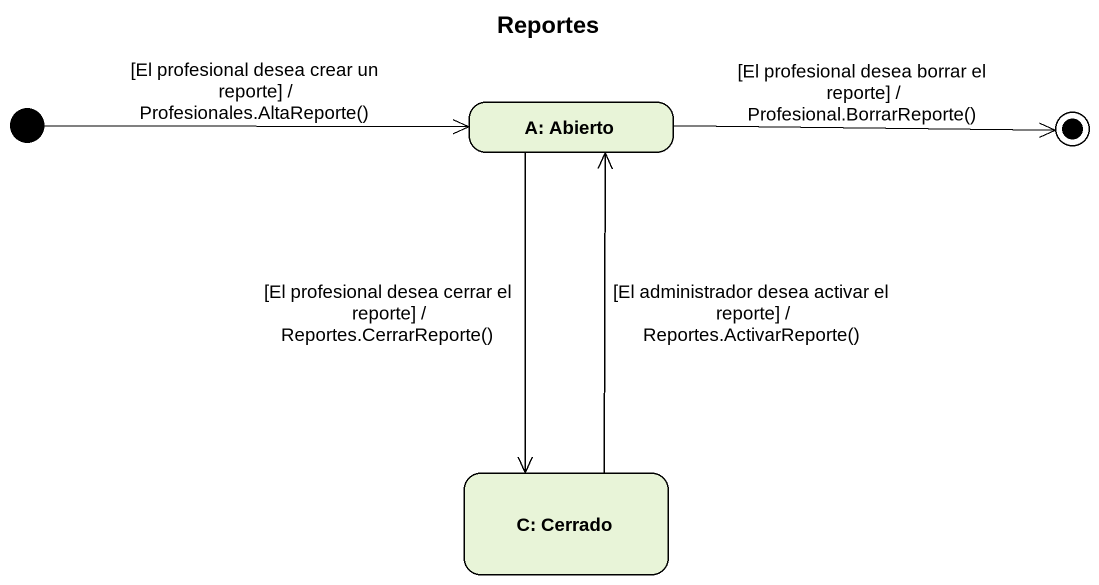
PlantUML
@startuml
title Reportes
hide empty description
state "A: Abierto" as A_Abierto
state "C: Cerrado" as C_Cerrado
[*] -right-> A_Abierto : [El profesional desea crear un reporte] / Profesionales.AltaReporte()
A_Abierto --> C_Cerrado : [El profesional desea cerrar el reporte] / Reportes.CerrarReporte()
C_Cerrado -up-> A_Abierto : [El administrador desea activar el reporte] / Reportes.ActivarReporte()
A_Abierto -right-> [*] : [El profesional desea borrar el reporte] / Profesional.BorrarReporte()
@enduml
